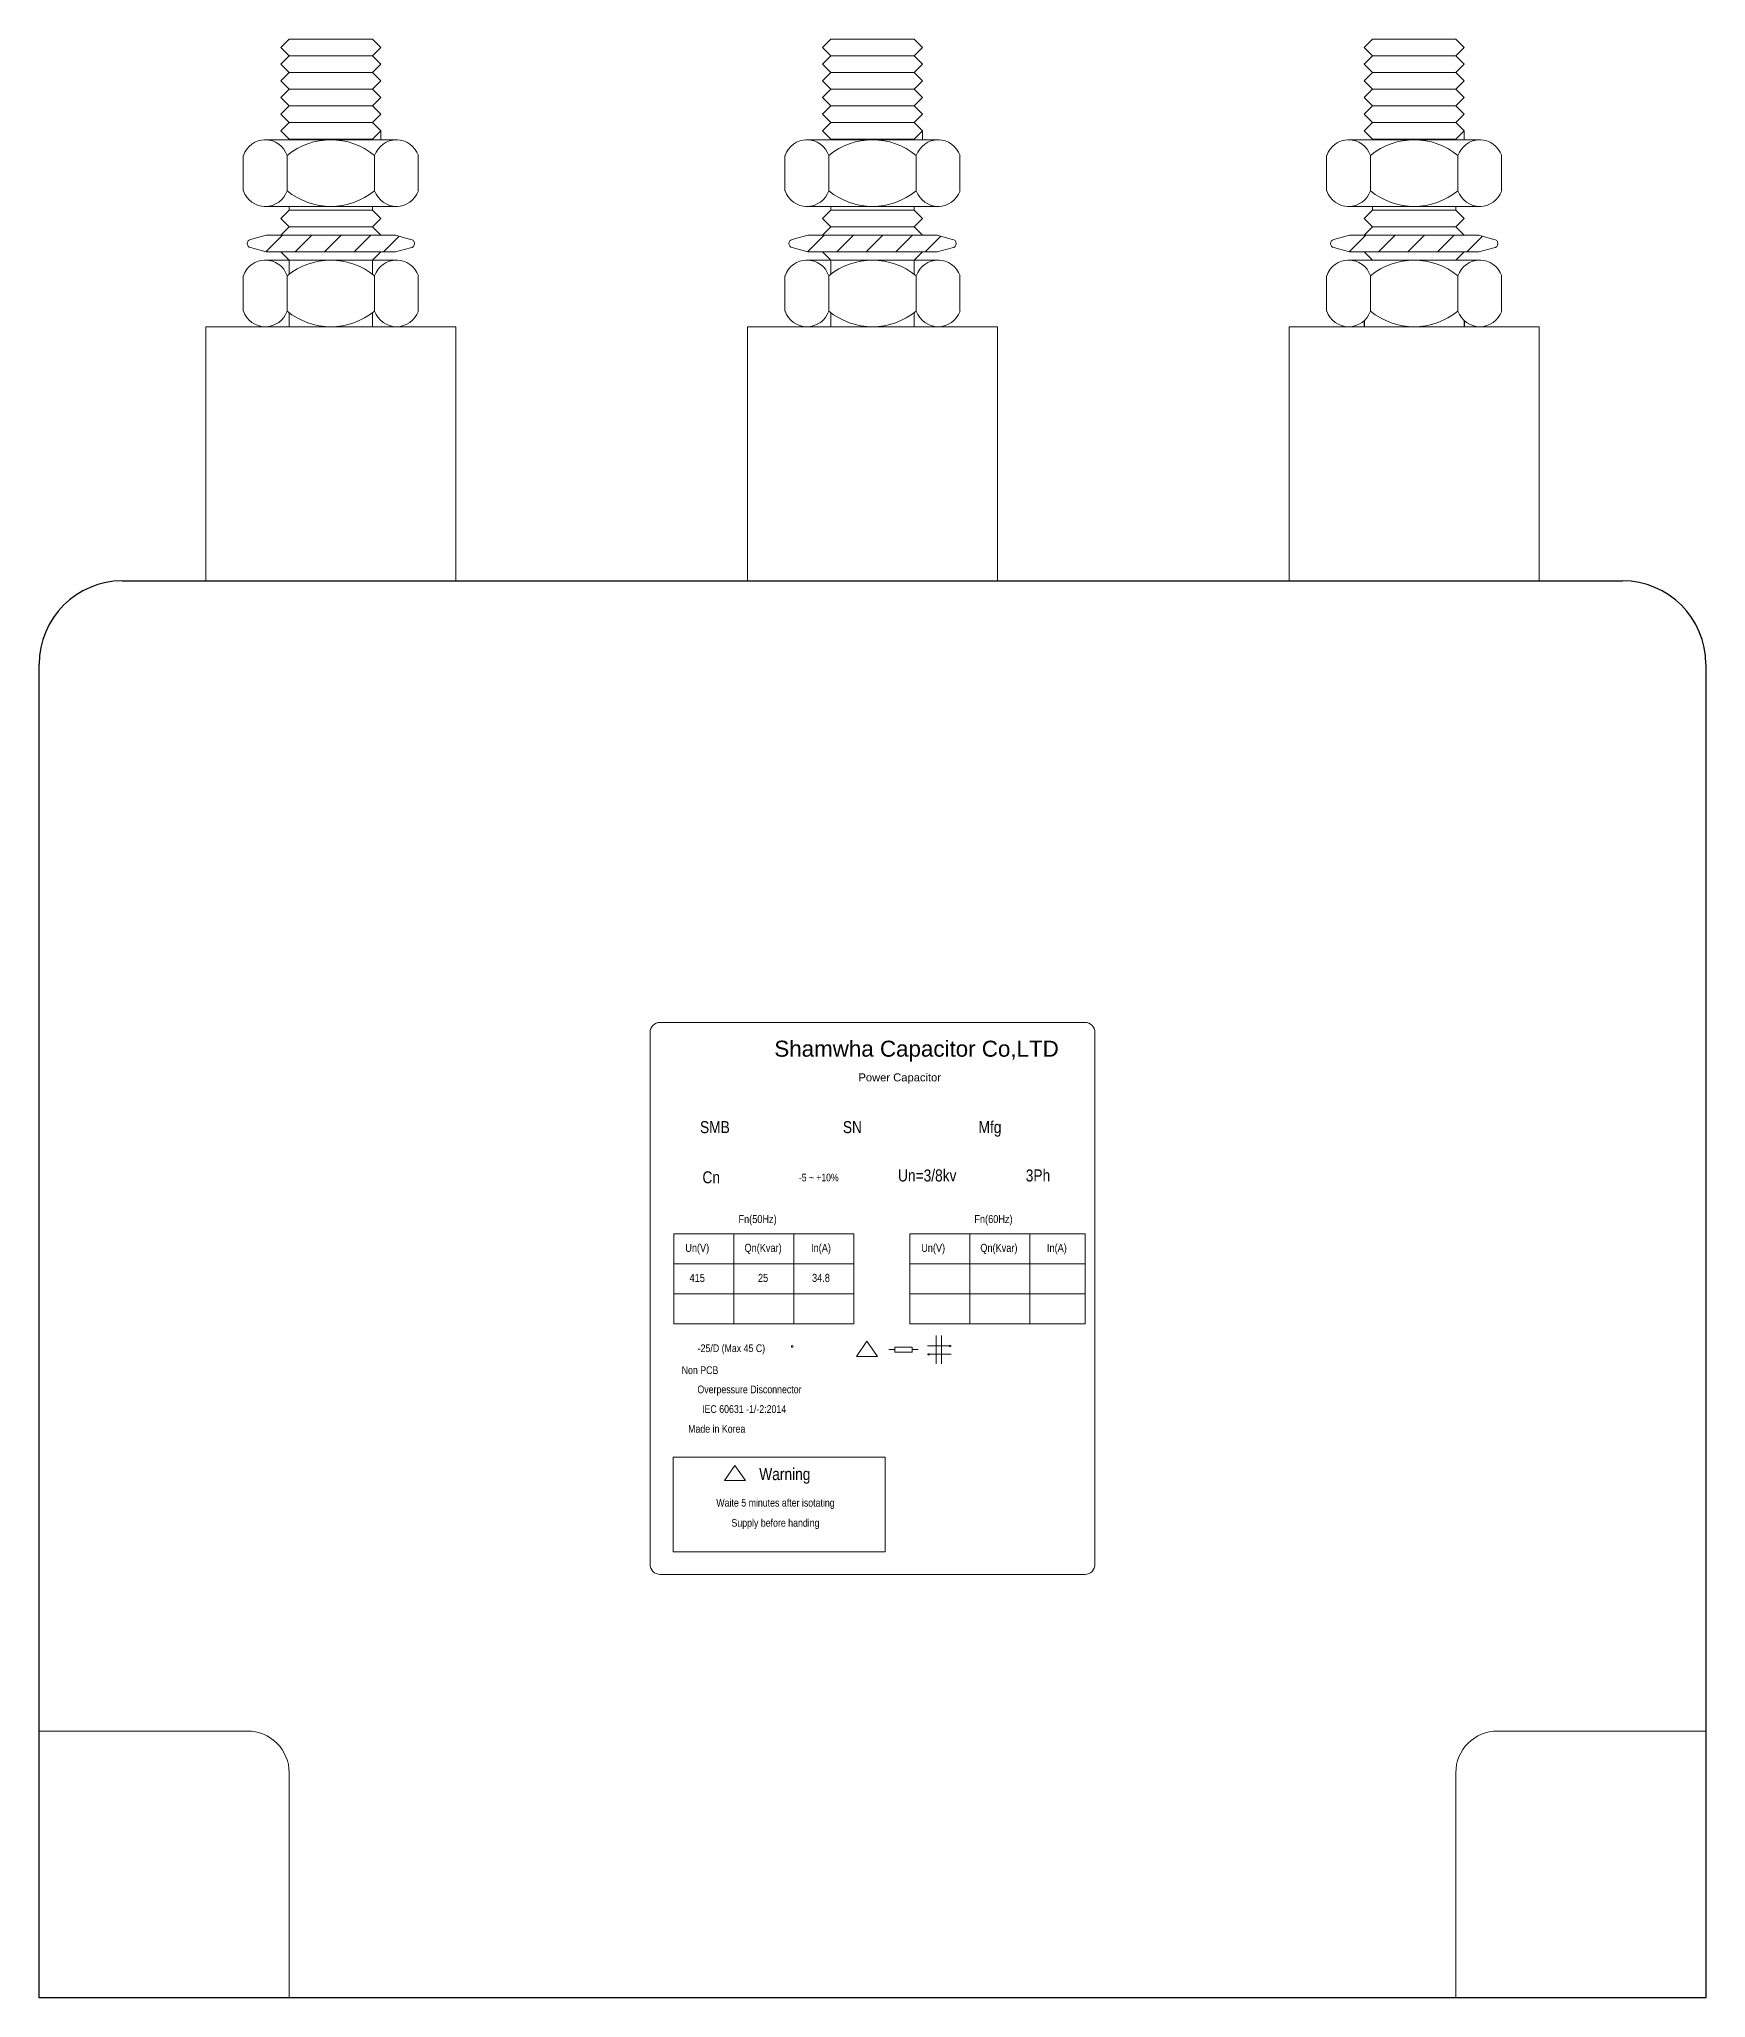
# Model space of a CAD drawing. Header units: millimetres. Extents: x 88 to 2125, y 45 to 448.
# Drawn here: x 935.1 to 1135.1, y 47.3 to 282.3 of the extents above; entities that cross this region are included whole.
import ezdxf
from ezdxf.enums import TextEntityAlignment as Align

# ---------------------------------------------------------------- set-up
doc = ezdxf.new("R2010")
doc.units = ezdxf.units.MM
doc.layers.add('00', color=7, linetype='Continuous', lineweight=0)
doc.styles.add('Helvetica-Narrow', font='txt')

# ---------------------------------------------------------------- blocks, each defined once
blk = doc.blocks.new('*U1889')
at = {"lineweight": 5}
h = blk.add_hatch(dxfattribs=at)
h.set_pattern_fill('ANSI31', color=74, scale=20, style=0)
h.set_pattern_definition([(45, (413.9716, 171.6187), (-1.767767, 1.767767), [])])
h.paths.add_polyline_path([(1497.57, 1148.35), (1495.76, 1148.85), (1493.51, 1148.85), (1480.26, 1148.85), (1478.32, 1148.33, 0.727937), (1478.32, 1147.38), (1480.26, 1146.85), (1482.51, 1146.85), (1495.76, 1146.85), (1497.57, 1147.35, 1)])
h = blk.add_hatch(dxfattribs=at)
h.set_pattern_fill('ANSI31', color=74, scale=20, style=0)
h.set_pattern_definition([(45, (478.9716, 171.6187), (-1.767767, 1.767767), [])])
h.paths.add_polyline_path([(1562.57, 1148.35), (1560.76, 1148.85), (1558.51, 1148.85), (1545.26, 1148.85), (1543.32, 1148.33, 0.727937), (1543.32, 1147.38), (1545.26, 1146.85), (1547.51, 1146.85), (1560.76, 1146.85), (1562.57, 1147.35, 1)])
h = blk.add_hatch(dxfattribs=at)
h.set_pattern_fill('ANSI31', color=74, scale=20, style=0)
h.set_pattern_definition([(45, (543.9716, 171.6187), (-1.767767, 1.767767), [])])
h.paths.add_polyline_path([(1627.57, 1148.35), (1625.76, 1148.85), (1623.51, 1148.85), (1610.26, 1148.85), (1608.32, 1148.33, 0.727937), (1608.32, 1147.38), (1610.26, 1146.85), (1612.51, 1146.85), (1625.76, 1146.85), (1627.57, 1147.35, 1)])
at = {"color": 74, "lineweight": 5}
for p, q in [((1483.01, 1170.38), (1482.01, 1171.38)), ((1493.01, 1170.38), (1483.01, 1170.38)), ((1493.01, 1170.38), (1494.01, 1171.38)), ((1548.01, 1170.38), (1547.01, 1171.38)), ((1558.01, 1170.38), (1548.01, 1170.38)), ((1558.01, 1170.38), (1559.01, 1171.38)), ((1613.01, 1170.38), (1612.01, 1171.38)), ((1623.01, 1170.38), (1613.01, 1170.38)), ((1623.01, 1170.38), (1624.01, 1171.38)), ((1483.01, 1168.38), (1482.01, 1169.38)), ((1493.01, 1168.38), (1483.01, 1168.38)), ((1493.01, 1168.38), (1494.01, 1169.38)), ((1548.01, 1168.38), (1547.01, 1169.38)), ((1558.01, 1168.38), (1548.01, 1168.38)), ((1558.01, 1168.38), (1559.01, 1169.38)), ((1613.01, 1168.38), (1612.01, 1169.38)), ((1623.01, 1168.38), (1613.01, 1168.38)), ((1623.01, 1168.38), (1624.01, 1169.38)), ((1483.01, 1166.38), (1482.01, 1167.38)), ((1483.01, 1166.38), (1482.01, 1167.38)), ((1493.01, 1166.38), (1483.01, 1166.38)), ((1493.01, 1166.38), (1483.01, 1166.38)), ((1493.01, 1166.38), (1494.01, 1167.38)), ((1493.01, 1166.38), (1494.01, 1167.38)), ((1548.01, 1166.38), (1547.01, 1167.38)), ((1548.01, 1166.38), (1547.01, 1167.38)), ((1558.01, 1166.38), (1548.01, 1166.38)), ((1558.01, 1166.38), (1548.01, 1166.38)), ((1558.01, 1166.38), (1559.01, 1167.38)), ((1558.01, 1166.38), (1559.01, 1167.38)), ((1613.01, 1166.38), (1612.01, 1167.38)), ((1613.01, 1166.38), (1612.01, 1167.38)), ((1623.01, 1166.38), (1613.01, 1166.38)), ((1623.01, 1166.38), (1613.01, 1166.38)), ((1623.01, 1166.38), (1624.01, 1167.38)), ((1623.01, 1166.38), (1624.01, 1167.38)), ((1483.01, 1164.38), (1482.01, 1165.38)), ((1483.01, 1164.38), (1482.01, 1165.38)), ((1483.01, 1162.38), (1482.01, 1163.38)), ((1493.01, 1164.38), (1483.01, 1164.38)), ((1493.01, 1164.38), (1483.01, 1164.38)), ((1493.01, 1164.38), (1494.01, 1165.38)), ((1493.01, 1164.38), (1494.01, 1165.38)), ((1493.01, 1162.38), (1494.01, 1163.38)), ((1548.01, 1164.38), (1547.01, 1165.38)), ((1548.01, 1164.38), (1547.01, 1165.38)), ((1548.01, 1162.38), (1547.01, 1163.38)), ((1558.01, 1164.38), (1548.01, 1164.38)), ((1558.01, 1164.38), (1548.01, 1164.38)), ((1558.01, 1164.38), (1559.01, 1165.38)), ((1558.01, 1164.38), (1559.01, 1165.38)), ((1558.01, 1162.38), (1559.01, 1163.38)), ((1613.01, 1164.38), (1612.01, 1165.38)), ((1613.01, 1164.38), (1612.01, 1165.38)), ((1613.01, 1162.38), (1612.01, 1163.38)), ((1623.01, 1164.38), (1613.01, 1164.38)), ((1623.01, 1164.38), (1613.01, 1164.38)), ((1623.01, 1164.38), (1624.01, 1165.38)), ((1623.01, 1164.38), (1624.01, 1165.38)), ((1623.01, 1162.38), (1624.01, 1163.38)), ((1483.01, 1160.38), (1482.01, 1161.38)), ((1493.01, 1162.38), (1483.01, 1162.38)), ((1493.01, 1160.38), (1494.01, 1161.38)), ((1548.01, 1160.38), (1547.01, 1161.38)), ((1558.01, 1162.38), (1548.01, 1162.38)), ((1558.01, 1160.38), (1559.01, 1161.38)), ((1613.01, 1160.38), (1612.01, 1161.38)), ((1623.01, 1162.38), (1613.01, 1162.38)), ((1623.01, 1160.38), (1624.01, 1161.38)), ((1493.01, 1160.38), (1483.01, 1160.38)), ((1558.01, 1160.38), (1548.01, 1160.38)), ((1623.01, 1160.38), (1613.01, 1160.38)), ((1483.01, 1151.87), (1483.01, 1152.3)), ((1493.01, 1151.87), (1483.01, 1151.87)), ((1493.01, 1151.87), (1493.01, 1152.3)), ((1548.01, 1151.87), (1548.01, 1152.3)), ((1558.01, 1151.87), (1548.01, 1151.87)), ((1558.01, 1151.87), (1558.01, 1152.3)), ((1613.01, 1151.87), (1613.01, 1152.3)), ((1623.01, 1151.87), (1613.01, 1151.87)), ((1623.01, 1151.87), (1623.01, 1152.3)), ((1483.01, 1149.87), (1482.01, 1150.87)), ((1493.01, 1149.87), (1483.01, 1149.87)), ((1493.01, 1149.87), (1494.01, 1150.87)), ((1548.01, 1149.87), (1547.01, 1150.87)), ((1558.01, 1149.87), (1548.01, 1149.87)), ((1558.01, 1149.87), (1559.01, 1150.87)), ((1613.01, 1149.87), (1612.01, 1150.87)), ((1623.01, 1149.87), (1613.01, 1149.87)), ((1623.01, 1149.87), (1624.01, 1150.87)), ((1480.26, 1148.85), (1478.36, 1148.34)), ((1480.26, 1146.85), (1478.36, 1147.37)), ((1480.26, 1148.85), (1482.51, 1148.85)), ((1480.26, 1148.85), (1495.76, 1148.85)), ((1482.51, 1146.85), (1480.26, 1146.85)), ((1495.76, 1146.85), (1480.26, 1146.85)), ((1482.03, 1148.85), (1482.01, 1148.87)), ((1482.03, 1148.85), (1482.01, 1148.87)), ((1483.01, 1145.87), (1482.01, 1146.87)), ((1493.01, 1145.87), (1494.01, 1146.87)), ((1493.01, 1145.87), (1494.01, 1146.87)), ((1495.76, 1148.85), (1493.51, 1148.85)), ((1495.76, 1146.85), (1493.51, 1146.85)), ((1494, 1148.85), (1494.01, 1148.87)), ((1494, 1148.85), (1494.01, 1148.87)), ((1497.57, 1148.35), (1495.76, 1148.85)), ((1497.57, 1147.35), (1495.76, 1146.85)), ((1545.26, 1148.85), (1543.36, 1148.34)), ((1545.26, 1146.85), (1543.36, 1147.37)), ((1545.26, 1148.85), (1560.76, 1148.85)), ((1545.26, 1148.85), (1547.51, 1148.85)), ((1560.76, 1146.85), (1545.26, 1146.85)), ((1547.51, 1146.85), (1545.26, 1146.85)), ((1547.03, 1148.85), (1547.01, 1148.87)), ((1547.03, 1148.85), (1547.01, 1148.87)), ((1548.01, 1145.87), (1547.01, 1146.87)), ((1558.01, 1145.87), (1559.01, 1146.87)), ((1558.01, 1145.87), (1559.01, 1146.87)), ((1560.76, 1148.85), (1558.51, 1148.85)), ((1560.76, 1146.85), (1558.51, 1146.85)), ((1559, 1148.85), (1559.01, 1148.87)), ((1559, 1148.85), (1559.01, 1148.87)), ((1562.57, 1148.35), (1560.76, 1148.85)), ((1562.57, 1147.35), (1560.76, 1146.85)), ((1610.26, 1148.85), (1608.36, 1148.34)), ((1610.26, 1146.85), (1608.36, 1147.37)), ((1610.26, 1148.85), (1612.51, 1148.85)), ((1610.26, 1148.85), (1625.76, 1148.85)), ((1612.51, 1146.85), (1610.26, 1146.85)), ((1625.76, 1146.85), (1610.26, 1146.85)), ((1612.03, 1148.85), (1612.01, 1148.87)), ((1612.03, 1148.85), (1612.01, 1148.87)), ((1613.01, 1145.87), (1612.01, 1146.87)), ((1623.01, 1145.87), (1624.01, 1146.87)), ((1623.01, 1145.87), (1624.01, 1146.87)), ((1625.76, 1148.85), (1623.51, 1148.85)), ((1625.76, 1146.85), (1623.51, 1146.85)), ((1624, 1148.85), (1624.01, 1148.87)), ((1624, 1148.85), (1624.01, 1148.87)), ((1627.57, 1148.35), (1625.76, 1148.85)), ((1627.57, 1147.35), (1625.76, 1146.85)), ((1483.01, 1145.87), (1483.01, 1144.19)), ((1493.01, 1145.87), (1483.01, 1145.87)), ((1493.01, 1145.87), (1483.01, 1145.87)), ((1493.01, 1145.87), (1493.01, 1144.19)), ((1548.01, 1145.87), (1548.01, 1144.19)), ((1558.01, 1145.87), (1548.01, 1145.87)), ((1558.01, 1145.87), (1548.01, 1145.87)), ((1558.01, 1145.87), (1558.01, 1144.19)), ((1623.01, 1145.87), (1613.01, 1145.87)), ((1623.01, 1145.87), (1613.01, 1145.87)), ((1477.51, 1139.74), (1477.51, 1143.99)), ((1498.51, 1139.74), (1498.51, 1143.99)), ((1542.51, 1139.74), (1542.51, 1143.99)), ((1563.51, 1139.74), (1563.51, 1143.99)), ((1607.51, 1139.74), (1607.51, 1143.99)), ((1628.51, 1139.74), (1628.51, 1143.99)), ((1503.01, 1137.87), (1473.01, 1137.87)), ((1473.01, 1137.87), (1473.01, 1107.38)), ((1483.01, 1139.55), (1483.01, 1137.87)), ((1493.01, 1139.55), (1493.01, 1137.87)), ((1503.01, 1107.38), (1503.01, 1137.87)), ((1568.01, 1137.87), (1538.01, 1137.87)), ((1538.01, 1137.87), (1538.01, 1107.38)), ((1538.01, 1137.87), (1538.01, 1107.38)), ((1538.01, 1137.87), (1538.01, 1107.38)), ((1548.01, 1139.55), (1548.01, 1137.87)), ((1558.01, 1139.55), (1558.01, 1137.87)), ((1568.01, 1107.38), (1568.01, 1137.87)), ((1568.01, 1107.38), (1568.01, 1137.87)), ((1568.01, 1107.38), (1568.01, 1137.87)), ((1633.01, 1137.87), (1603.01, 1137.87)), ((1603.01, 1137.87), (1603.01, 1107.38)), ((1603.01, 1137.87), (1603.01, 1107.38)), ((1603.01, 1137.87), (1603.01, 1107.38)), ((1633.01, 1107.38), (1633.01, 1137.87)), ((1633.01, 1107.38), (1633.01, 1137.87)), ((1633.01, 1107.38), (1633.01, 1137.87)), ((1503.01, 1107.38), (1503.01, 1135.87)), ((1568.01, 1107.38), (1568.01, 1135.87)), ((1568.01, 1107.38), (1568.01, 1135.87)), ((1568.01, 1107.38), (1568.01, 1135.87)), ((1633.01, 1107.38), (1633.01, 1135.87)), ((1633.01, 1107.38), (1633.01, 1135.87)), ((1633.01, 1107.38), (1633.01, 1135.87)), ((1488.01, 1107.38), (1503.01, 1107.38)), ((1553.01, 1107.38), (1568.01, 1107.38)), ((1553.01, 1107.38), (1568.01, 1107.38)), ((1553.01, 1107.38), (1568.01, 1107.38)), ((1618.01, 1107.38), (1633.01, 1107.38)), ((1618.01, 1107.38), (1633.01, 1107.38)), ((1618.01, 1107.38), (1633.01, 1107.38))]:
    blk.add_line(p, q, dxfattribs=at)
at = {"color": 74}
for p, q in [((1612.01, 1138.6), (1612.01, 1137.87)), ((1624.02, 1138.58), (1624.03, 1137.87)), ((1463.01, 1107.38), (1643.01, 1107.38)), ((1463.01, 1107.38), (1643.01, 1107.38)), ((1453.01, 937.38), (1453.01, 1097.38)), ((1653.01, 1097.38), (1653.01, 937.38)), ((1653.01, 937.38), (1453.01, 937.38))]:
    blk.add_line(p, q, dxfattribs=at)
at = {"lineweight": 9}
for p, q in [((1536.39, 1029.05), (1536.39, 1018.25)), ((1543.59, 1029.05), (1543.59, 1018.25)), ((1564.69, 1029.05), (1564.69, 1018.25)), ((1571.89, 1029.05), (1571.89, 1018.25)), ((1529.19, 1025.45), (1550.79, 1025.45)), ((1578.55, 1025.45), (1557.49, 1025.45)), ((1529.19, 1021.85), (1550.79, 1021.85)), ((1578.55, 1021.85), (1557.49, 1021.85)), ((1529.19, 1018.25), (1550.79, 1018.25)), ((1578.55, 1018.25), (1557.49, 1018.25)), ((1559.61, 1015.59), (1562.46, 1015.59)), ((1560.65, 1016.82), (1560.65, 1013.45)), ((1561.28, 1016.82), (1561.28, 1013.45)), ((1562.46, 1015.59), (1562.27, 1015.69)), ((1562.46, 1015.59), (1562.27, 1015.49)), ((1562.46, 1015.59), (1562.29, 1015.59)), ((1562.46, 1015.59), (1562.29, 1015.59)), ((1551.08, 1014.31), (1553.61, 1014.31)), ((1555.68, 1015.15), (1554.96, 1015.15)), ((1557.76, 1015.15), (1558.48, 1015.15)), ((1559.61, 1014.58), (1559.81, 1014.68)), ((1562.46, 1014.58), (1559.61, 1014.58)), ((1559.61, 1014.58), (1559.78, 1014.58)), ((1559.61, 1014.58), (1559.81, 1014.48)), ((1559.61, 1014.58), (1559.78, 1014.58))]:
    blk.add_line(p, q, dxfattribs=at)
at = {"color": 1, "lineweight": 9}
blk.add_line((1535.25, 999.43), (1537.78, 999.43), dxfattribs=at)
at = {"lineweight": 9}
blk.add_lwpolyline([(1527.52, 988.18), (1578.51, 988.18, 0.414214), (1579.71, 989.38), (1579.71, 1053.2, 0.414214), (1578.51, 1054.4), (1527.52, 1054.4, 0.414214), (1526.32, 1053.2), (1526.32, 989.38, 0.414214)], format="xyb", close=True, dxfattribs=at)
for points in [[(1529.19, 1018.25), (1550.79, 1018.25), (1550.79, 1029.05), (1529.19, 1029.05)], [(1578.55, 1018.25), (1557.49, 1018.25), (1557.49, 1029.05), (1578.55, 1029.05)], [(1555.68, 1014.85), (1557.76, 1014.85), (1557.76, 1015.44), (1555.68, 1015.44)], [(1529.09, 990.9), (1554.53, 990.9), (1554.53, 1002.24), (1529.09, 1002.24)]]:
    blk.add_lwpolyline(points, close=True, dxfattribs=at)
for points in [[(1551.08, 1014.31), (1552.35, 1016.14)], [(1553.61, 1014.31), (1552.35, 1016.14)]]:
    blk.add_lwpolyline(points, dxfattribs=at)
at = {"color": 1, "lineweight": 9}
for points in [[(1535.25, 999.43), (1536.51, 1001.26)], [(1537.78, 999.43), (1536.51, 1001.26)]]:
    blk.add_lwpolyline(points, dxfattribs=at)
at = {"color": 8, "lineweight": 9}
for points in [[(1453.01, 969.38), (1478.01, 969.38, -0.414214), (1483.01, 964.38), (1483.01, 937.38)], [(1653.01, 969.38), (1628.01, 969.38, 0.414214), (1623.01, 964.38), (1623.01, 937.38)]]:
    blk.add_lwpolyline(points, format="xyb", dxfattribs=at)
at = {"lineweight": 9}
blk.add_circle((1543.38, 1015.53), 0.105, dxfattribs=at)
at = {"color": 74, "lineweight": 5}
for centre, start, end in [((1478.47, 1147.85), 102.246, 257.754), ((1497.57, 1147.85), 270, 90), ((1543.47, 1147.85), 102.246, 257.754), ((1562.57, 1147.85), 270, 90), ((1608.47, 1147.85), 102.246, 257.754), ((1627.57, 1147.85), 270, 90)]:
    blk.add_arc(centre, 0.5, start, end, dxfattribs=at)
at = {"color": 74}
for centre, start, end in [((1463.01, 1097.38), 90, 180), ((1643.01, 1097.38), 0, 90)]:
    blk.add_arc(centre, 10, start, end, dxfattribs=at)
at = {"layer": '00', "color": 74, "lineweight": 5}
for p, q in [((1482.01, 1171.38), (1483.01, 1172.38)), ((1482.01, 1169.38), (1483.01, 1170.38)), ((1483.01, 1172.38), (1493.01, 1172.38)), ((1483.01, 1170.38), (1493.01, 1170.38)), ((1494.01, 1171.38), (1493.01, 1172.38)), ((1494.01, 1169.38), (1493.01, 1170.38)), ((1547.01, 1171.38), (1548.01, 1172.38)), ((1547.01, 1169.38), (1548.01, 1170.38)), ((1548.01, 1172.38), (1558.01, 1172.38)), ((1548.01, 1170.38), (1558.01, 1170.38)), ((1559.01, 1171.38), (1558.01, 1172.38)), ((1559.01, 1169.38), (1558.01, 1170.38)), ((1612.01, 1171.38), (1613.01, 1172.38)), ((1612.01, 1169.38), (1613.01, 1170.38)), ((1613.01, 1172.38), (1623.01, 1172.38)), ((1613.01, 1170.38), (1623.01, 1170.38)), ((1624.01, 1171.38), (1623.01, 1172.38)), ((1624.01, 1169.38), (1623.01, 1170.38)), ((1482.01, 1167.38), (1483.01, 1168.38)), ((1482.01, 1167.38), (1483.01, 1168.38)), ((1483.01, 1168.38), (1493.01, 1168.38)), ((1483.01, 1168.38), (1493.01, 1168.38)), ((1494.01, 1167.38), (1493.01, 1168.38)), ((1494.01, 1167.38), (1493.01, 1168.38)), ((1547.01, 1167.38), (1548.01, 1168.38)), ((1547.01, 1167.38), (1548.01, 1168.38)), ((1548.01, 1168.38), (1558.01, 1168.38)), ((1548.01, 1168.38), (1558.01, 1168.38)), ((1559.01, 1167.38), (1558.01, 1168.38)), ((1559.01, 1167.38), (1558.01, 1168.38)), ((1612.01, 1167.38), (1613.01, 1168.38)), ((1612.01, 1167.38), (1613.01, 1168.38)), ((1613.01, 1168.38), (1623.01, 1168.38)), ((1613.01, 1168.38), (1623.01, 1168.38)), ((1624.01, 1167.38), (1623.01, 1168.38)), ((1624.01, 1167.38), (1623.01, 1168.38)), ((1482.01, 1165.38), (1483.01, 1166.38)), ((1482.01, 1165.38), (1483.01, 1166.38)), ((1483.01, 1166.38), (1493.01, 1166.38)), ((1483.01, 1166.38), (1493.01, 1166.38)), ((1494.01, 1165.38), (1493.01, 1166.38)), ((1494.01, 1165.38), (1493.01, 1166.38)), ((1547.01, 1165.38), (1548.01, 1166.38)), ((1547.01, 1165.38), (1548.01, 1166.38)), ((1548.01, 1166.38), (1558.01, 1166.38)), ((1548.01, 1166.38), (1558.01, 1166.38)), ((1559.01, 1165.38), (1558.01, 1166.38)), ((1559.01, 1165.38), (1558.01, 1166.38)), ((1612.01, 1165.38), (1613.01, 1166.38)), ((1612.01, 1165.38), (1613.01, 1166.38)), ((1613.01, 1166.38), (1623.01, 1166.38)), ((1613.01, 1166.38), (1623.01, 1166.38)), ((1624.01, 1165.38), (1623.01, 1166.38)), ((1624.01, 1165.38), (1623.01, 1166.38)), ((1482.01, 1163.38), (1483.01, 1164.38)), ((1483.01, 1164.38), (1493.01, 1164.38)), ((1494.01, 1163.38), (1493.01, 1164.38)), ((1547.01, 1163.38), (1548.01, 1164.38)), ((1548.01, 1164.38), (1558.01, 1164.38)), ((1559.01, 1163.38), (1558.01, 1164.38)), ((1612.01, 1163.38), (1613.01, 1164.38)), ((1613.01, 1164.38), (1623.01, 1164.38)), ((1624.01, 1163.38), (1623.01, 1164.38)), ((1482.01, 1161.38), (1483.01, 1162.38)), ((1483.01, 1162.38), (1493.01, 1162.38)), ((1494.01, 1161.38), (1493.01, 1162.38)), ((1494.01, 1160.3), (1494.01, 1161.38)), ((1547.01, 1161.38), (1548.01, 1162.38)), ((1548.01, 1162.38), (1558.01, 1162.38)), ((1559.01, 1161.38), (1558.01, 1162.38)), ((1559.01, 1160.3), (1559.01, 1161.38)), ((1612.01, 1161.38), (1613.01, 1162.38)), ((1613.01, 1162.38), (1623.01, 1162.38)), ((1624.01, 1161.38), (1623.01, 1162.38)), ((1624.01, 1160.3), (1624.01, 1161.38)), ((1496.01, 1160.3), (1480.01, 1160.3)), ((1480.01, 1160.3), (1494.03, 1160.3)), ((1545.01, 1160.3), (1559.03, 1160.3)), ((1561.01, 1160.3), (1545.01, 1160.3)), ((1610.01, 1160.3), (1624.03, 1160.3)), ((1626.01, 1160.3), (1610.01, 1160.3)), ((1477.51, 1158.43), (1477.51, 1154.18)), ((1482.76, 1154.18), (1482.76, 1158.43)), ((1493.26, 1154.18), (1493.26, 1158.43)), ((1498.51, 1158.43), (1498.51, 1154.18)), ((1542.51, 1158.43), (1542.51, 1154.18)), ((1547.76, 1154.18), (1547.76, 1158.43)), ((1558.26, 1154.18), (1558.26, 1158.43)), ((1563.51, 1158.43), (1563.51, 1154.18)), ((1607.51, 1158.43), (1607.51, 1154.18)), ((1612.76, 1154.18), (1612.76, 1158.43)), ((1623.26, 1154.18), (1623.26, 1158.43)), ((1628.51, 1158.43), (1628.51, 1154.18)), ((1496.01, 1152.3), (1480.01, 1152.3)), ((1482.01, 1150.87), (1483.01, 1151.87)), ((1483.01, 1151.87), (1493.01, 1151.87)), ((1494.01, 1150.87), (1493.01, 1151.87)), ((1561.01, 1152.3), (1545.01, 1152.3)), ((1547.01, 1150.87), (1548.01, 1151.87)), ((1548.01, 1151.87), (1558.01, 1151.87)), ((1559.01, 1150.87), (1558.01, 1151.87)), ((1626.01, 1152.3), (1610.01, 1152.3)), ((1612.01, 1150.87), (1613.01, 1151.87)), ((1613.01, 1151.87), (1623.01, 1151.87)), ((1624.01, 1150.87), (1623.01, 1151.87)), ((1482.01, 1148.87), (1483.01, 1149.87)), ((1482.01, 1148.87), (1483.01, 1149.87)), ((1483.01, 1149.87), (1493.01, 1149.87)), ((1483.01, 1149.87), (1493.01, 1149.87)), ((1494.01, 1148.87), (1493.01, 1149.87)), ((1494.01, 1148.87), (1493.01, 1149.87)), ((1547.01, 1148.87), (1548.01, 1149.87)), ((1547.01, 1148.87), (1548.01, 1149.87)), ((1548.01, 1149.87), (1558.01, 1149.87)), ((1548.01, 1149.87), (1558.01, 1149.87)), ((1559.01, 1148.87), (1558.01, 1149.87)), ((1559.01, 1148.87), (1558.01, 1149.87)), ((1612.01, 1148.87), (1613.01, 1149.87)), ((1612.01, 1148.87), (1613.01, 1149.87)), ((1613.01, 1149.87), (1623.01, 1149.87)), ((1613.01, 1149.87), (1623.01, 1149.87)), ((1624.01, 1148.87), (1623.01, 1149.87)), ((1624.01, 1148.87), (1623.01, 1149.87)), ((1480.01, 1145.87), (1494.03, 1145.87)), ((1496.01, 1145.87), (1480.01, 1145.87)), ((1483.01, 1145.87), (1493.01, 1145.87)), ((1561.01, 1145.87), (1545.01, 1145.87)), ((1545.01, 1145.87), (1559.03, 1145.87)), ((1548.01, 1145.87), (1558.01, 1145.87)), ((1626.01, 1145.87), (1610.01, 1145.87)), ((1610.01, 1145.87), (1624.03, 1145.87)), ((1613.01, 1145.87), (1623.01, 1145.87)), ((1477.51, 1139.74), (1477.51, 1143.99)), ((1477.51, 1143.99), (1477.51, 1139.74)), ((1482.76, 1139.74), (1482.76, 1143.99)), ((1493.26, 1139.74), (1493.26, 1143.99)), ((1498.51, 1139.74), (1498.51, 1143.99)), ((1498.51, 1143.99), (1498.51, 1139.74)), ((1542.51, 1143.99), (1542.51, 1139.74)), ((1542.51, 1139.74), (1542.51, 1143.99)), ((1547.76, 1139.74), (1547.76, 1143.99)), ((1558.26, 1139.74), (1558.26, 1143.99)), ((1563.51, 1143.99), (1563.51, 1139.74)), ((1563.51, 1139.74), (1563.51, 1143.99)), ((1607.51, 1143.99), (1607.51, 1139.74)), ((1607.51, 1139.74), (1607.51, 1143.99)), ((1612.76, 1139.74), (1612.76, 1143.99)), ((1623.26, 1139.74), (1623.26, 1143.99)), ((1628.51, 1143.99), (1628.51, 1139.74)), ((1628.51, 1139.74), (1628.51, 1143.99)), ((1496.01, 1137.87), (1480.01, 1137.87)), ((1496.01, 1137.87), (1480.01, 1137.87)), ((1482, 1137.87), (1494.03, 1137.87)), ((1561.01, 1137.87), (1545.01, 1137.87)), ((1561.01, 1137.87), (1545.01, 1137.87)), ((1547, 1137.87), (1559.03, 1137.87)), ((1626.01, 1137.87), (1610.01, 1137.87)), ((1626.01, 1137.87), (1610.01, 1137.87)), ((1612, 1137.87), (1624.03, 1137.87))]:
    blk.add_line(p, q, dxfattribs=at)
for centre, radius, start, end in [((1480.14, 1157.53), 2.77, 18.8098, 161.1902), ((1488.01, 1152.02), 8.28, 50.6699, 129.3301), ((1495.89, 1157.53), 2.77, 18.8098, 161.1902), ((1545.14, 1157.53), 2.77, 18.8098, 161.1902), ((1553.01, 1152.02), 8.28, 50.6699, 129.3301), ((1560.89, 1157.53), 2.77, 18.8098, 161.1902), ((1610.14, 1157.53), 2.77, 18.8098, 161.1902), ((1618.01, 1152.02), 8.28, 50.6699, 129.3301), ((1625.89, 1157.53), 2.77, 18.8098, 161.1902), ((1480.14, 1155.07), 2.77, 198.8098, 341.1902), ((1488.01, 1160.59), 8.28, 230.6699, 309.3301), ((1495.89, 1155.07), 2.77, 198.8098, 341.1902), ((1545.14, 1155.07), 2.77, 198.8098, 341.1902), ((1553.01, 1160.59), 8.28, 230.6699, 309.3301), ((1560.89, 1155.07), 2.77, 198.8098, 341.1902), ((1610.14, 1155.07), 2.77, 198.8098, 341.1902), ((1618.01, 1160.59), 8.28, 230.6699, 309.3301), ((1625.89, 1155.07), 2.77, 198.8098, 341.1902), ((1480.14, 1143.1), 2.77, 18.8098, 161.1902), ((1488.01, 1137.58), 8.28, 50.6699, 129.3301), ((1495.89, 1143.1), 2.77, 18.8098, 161.1902), ((1545.14, 1143.1), 2.77, 18.8098, 161.1902), ((1553.01, 1137.58), 8.28, 50.6699, 129.3301), ((1560.89, 1143.1), 2.77, 18.8098, 161.1902), ((1610.14, 1143.1), 2.77, 18.8098, 161.1902), ((1618.01, 1137.58), 8.28, 50.6699, 129.3301), ((1625.89, 1143.1), 2.77, 18.8098, 161.1902), ((1480.14, 1140.64), 2.77, 198.8098, 341.1902), ((1480.14, 1140.64), 2.77, 198.8098, 341.1902), ((1488.01, 1146.15), 8.28, 230.6699, 309.3301), ((1488.01, 1146.15), 8.28, 230.6699, 309.3301), ((1495.89, 1140.64), 2.77, 198.8098, 341.1902), ((1495.89, 1140.64), 2.77, 198.8098, 341.1902), ((1545.14, 1140.64), 2.77, 198.8098, 341.1902), ((1545.14, 1140.64), 2.77, 198.8098, 341.1902), ((1553.01, 1146.15), 8.28, 230.6699, 309.3301), ((1553.01, 1146.15), 8.28, 230.6699, 309.3301), ((1560.89, 1140.64), 2.77, 198.8098, 341.1902), ((1560.89, 1140.64), 2.77, 198.8098, 341.1902), ((1610.14, 1140.64), 2.77, 198.8098, 341.1902), ((1610.14, 1140.64), 2.77, 198.8098, 341.1902), ((1618.01, 1146.15), 8.28, 230.6699, 309.3301), ((1618.01, 1146.15), 8.28, 230.6699, 309.3301), ((1625.89, 1140.64), 2.77, 198.8098, 341.1902), ((1625.89, 1140.64), 2.77, 198.8098, 341.1902)]:
    blk.add_arc(centre, radius, start, end, dxfattribs=at)
at = {"style": 'Helvetica-Narrow'}
for s, height, p in [('SMB', 1.44, (1534.1, 1041.84)), ('SN', 1.44, (1550.6, 1041.84)), ('Mfg', 1.44, (1567.11, 1041.84)), ('Cn', 1.44, (1533.66, 1035.82)), ('Un=3/8kv', 1.44, (1559.58, 1036.04)), ('3Ph', 1.44, (1572.87, 1036.04)), ('Fn(50Hz)', 0.96, (1539.22, 1030.81)), ('Fn(60Hz)', 0.96, (1567.53, 1030.81)), ('Un(V)', 0.96, (1531.98, 1027.35)), ('Qn(Kvar)', 0.96, (1539.88, 1027.35)), ('In(A)', 0.96, (1546.83, 1027.35)), ('Un(V)', 0.96, (1560.29, 1027.35)), ('Qn(Kvar)', 0.96, (1568.18, 1027.35)), ('In(A)', 0.96, (1575.14, 1027.35)), ('-25/D (Max 45 C)', 0.9216, (1536.08, 1015.31)), ('Non PCB', 0.922, (1532.31, 1012.68)), ('Overpessure Disconnector', 0.9216, (1538.25, 1010.37)), ('IEC 60631 -1/-2:2014', 0.9216, (1537.61, 1008.01)), ('Made in Korea', 0.9216, (1534.32, 1005.64)), ('Waite 5 minutes after isotating', 0.9216, (1541.37, 996.77)), ('Supply before handing', 0.9216, (1541.37, 994.36))]:
    blk.add_text(s, height=height, dxfattribs=at).set_placement(p, align=Align.MIDDLE_CENTER)
blk.add_text('-5 ~ +10%%%', height=0.9, dxfattribs=at).set_placement((1544.18, 1035.79), align=Align.MIDDLE_LEFT)
at = {"color": 1, "style": 'Helvetica-Narrow'}
for s, height, p in [('415', 0.96, (1531.98, 1023.75)), ('25', 0.96, (1539.88, 1023.75)), ('34.8', 0.96, (1546.83, 1023.75)), ('Warning', 1.44, (1542.49, 1000.21))]:
    blk.add_text(s, height=height, dxfattribs=at).set_placement(p, align=Align.MIDDLE_CENTER)
at = {"color": 7, "attachment_point": 5}
for s, insert, char_height in [('{\\fArial|b0|i0|c0|p34;\\C5;Shamwha Capacitor Co,LTD}', (1558.3, 1050.96), 1.92), ('{\\fArial|b0|i0|c0|p34;\\C256;Power Capacitor}', (1556.28, 1047.66), 0.96)]:
    blk.add_mtext(s, dxfattribs=dict(at, insert=insert, char_height=char_height))

msp = doc.modelspace()

# ---------------------------------------------------------------- block references
msp.add_blockref('*U1889', (-517.91, -890.07))

doc.saveas('drawing.dxf')
